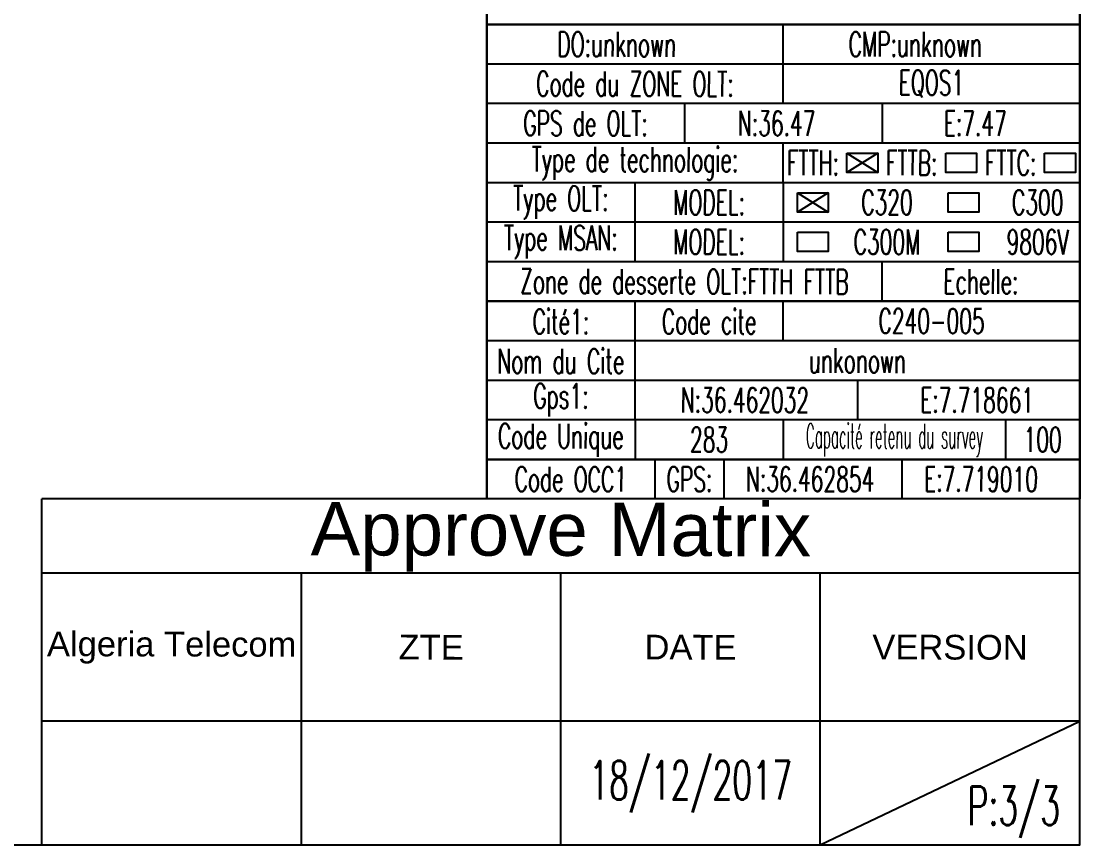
# Model space of a CAD drawing. Header units: millimetres. Extents: x -1989 to 1812, y -2461 to 746.
# Drawn here: x 1184.1 to 1398.3, y -280.2 to -113.5 of the extents above; entities that cross this region are included whole.
import ezdxf
from ezdxf.enums import TextEntityAlignment as Align

# ---------------------------------------------------------------- set-up
doc = ezdxf.new("R2010")
doc.units = ezdxf.units.MM
doc.layers.get('0').update_dxf_attribs({"lineweight": 25, "true_color": 0xffffff})
doc.styles.add('textstyle186', font='romans', dxfattribs={"width": 0.6})
doc.styles.add('textstyle187', font='romans', dxfattribs={"width": 0.6})
doc.styles.add('textstyle188', font='romans', dxfattribs={"width": 0.6})
doc.styles.add('textstyle189', font='romans', dxfattribs={"width": 0.6})
doc.styles.add('textstyle190', font='romans', dxfattribs={"width": 0.6})
doc.styles.add('textstyle191', font='romans', dxfattribs={"width": 0.6})
doc.styles.add('textstyle192', font='romans', dxfattribs={"width": 0.6})
doc.styles.add('textstyle193', font='romans', dxfattribs={"width": 0.6})
doc.styles.add('textstyle194', font='romans', dxfattribs={"width": 0.6})
doc.styles.add('textstyle195', font='romans', dxfattribs={"width": 0.6})
doc.styles.add('textstyle196', font='romans', dxfattribs={"width": 0.6})
doc.styles.add('textstyle197', font='romans', dxfattribs={"width": 0.6})
doc.styles.add('textstyle198', font='romans', dxfattribs={"width": 0.6})
doc.styles.add('textstyle199', font='romans', dxfattribs={"width": 0.6})
doc.styles.add('textstyle200', font='romans', dxfattribs={"width": 0.6})
doc.styles.add('textstyle201', font='romans', dxfattribs={"width": 0.6})
doc.styles.add('textstyle202', font='romans', dxfattribs={"width": 0.6})
doc.styles.add('textstyle203', font='romans', dxfattribs={"width": 0.6})
doc.styles.add('textstyle204', font='romans', dxfattribs={"width": 0.6})
doc.styles.add('textstyle205', font='romans', dxfattribs={"width": 0.6})
doc.styles.add('textstyle206', font='romans', dxfattribs={"width": 0.6})
doc.styles.add('textstyle207', font='romans', dxfattribs={"width": 0.4})
doc.styles.add('textstyle208', font='romans', dxfattribs={"width": 0.6})
doc.styles.add('textstyle209', font='romans', dxfattribs={"width": 0.6})
doc.styles.add('textstyle210', font='romans', dxfattribs={"width": 0.6})
doc.styles.add('textstyle211', font='romans', dxfattribs={"width": 0.6})
doc.styles.add('textstyle212', font='romans', dxfattribs={"width": 0.6})
doc.styles.add('textstyle213', font='romans', dxfattribs={"width": 0.6})
doc.styles.add('textstyle214', font='romans', dxfattribs={"width": 0.6})
doc.styles.add('textstyle215', font='romans', dxfattribs={"width": 0.6})
doc.styles.add('textstyle216', font='romans', dxfattribs={"width": 0.6})
doc.styles.add('textstyle217', font='romans', dxfattribs={"width": 0.6})
doc.styles.add('textstyle218', font='romans', dxfattribs={"width": 0.6})
doc.styles.add('textstyle219', font='romans', dxfattribs={"width": 0.6})
doc.styles.add('textstyle220', font='romans', dxfattribs={"width": 0.6})
doc.styles.add('textstyle221', font='romans', dxfattribs={"width": 0.6})
doc.styles.add('textstyle222', font='romans', dxfattribs={"width": 0.6})
doc.styles.add('textstyle261', font='')
doc.styles.add('textstyle262', font='')
doc.styles.add('textstyle263', font='')
doc.styles.add('textstyle264', font='')
doc.styles.add('textstyle265', font='')
doc.styles.add('textstyle266', font='romans', dxfattribs={"width": 0.6})
doc.styles.add('textstyle267', font='romans', dxfattribs={"width": 0.6})
doc.styles.get('textstyle261').set_extended_font_data('Arial')
doc.styles.get('textstyle262').set_extended_font_data('Arial')
doc.styles.get('textstyle263').set_extended_font_data('Arial')
doc.styles.get('textstyle264').set_extended_font_data('Arial')
doc.styles.get('textstyle265').set_extended_font_data('Arial')

# ---------------------------------------------------------------- blocks, each defined once
blk = doc.blocks.new('big_block')
for p, q in [((1278.281445706373, 313.7769039710524), (1278.281445706373, -210.2230960289476)), ((1338.281445706373, -130.2263610019454), (1338.281445706373, -114.2263610019454)), ((1398.281445706373, -122.2263610019454), (1278.281445706373, -122.2263610019454)), ((1398.281445706373, -130.2263610019454), (1278.281445706373, -130.2263610019454)), ((1318.281445706373, -130.2263610019454), (1318.281445706373, -138.2263610019454)), ((1358.281445706373, -130.2263610019454), (1358.281445706373, -138.2263610019454)), ((1398.281445706373, -138.2263610019454), (1278.281445706373, -138.2263610019454)), ((1338.281445706373, -146.2263610019454), (1338.281445706373, -138.2263610019454)), ((1398.281445706373, -146.2263610019454), (1278.281445706373, -146.2263610019454)), ((1308.281445706373, -146.2263610019454), (1308.281445706373, -162.2263610019454)), ((1338.281445706373, -146.2263610019454), (1338.281445706373, -162.2263610019454)), ((1398.281445706373, -154.2263610019454), (1278.281445706373, -154.2263610019454)), ((1398.281445706373, -162.2263610019454), (1278.281445706373, -162.2263610019454)), ((1358.281445706384, -170.2263610019454), (1358.281445706384, -162.2263610019495)), ((1308.293689355084, -194.2263610019454), (1308.293689355105, -170.2263610019454)), ((1338.293689355105, -178.2263610019454), (1338.293689355105, -170.2263610019454)), ((1398.293689355105, -178.2263610019454), (1278.281445706373, -178.2263610019454)), ((1398.293689355105, -186.2263610019454), (1278.281445706373, -186.2263610019454)), ((1353.293689355175, -186.2263610019454), (1353.293689355175, -194.2263610019413)), ((1398.281445706373, -194.2239122722035), (1278.281445706373, -194.2239122722035)), ((1308.290628442923, -194.2239122722035), (1308.290628442923, -202.2230960289476)), ((1338.287567530734, -194.2239122722035), (1338.287567530734, -202.2230960289476)), ((1383.282976162366, -194.2239122721985), (1383.282976162366, -202.2230960289476)), ((1312.302872091645, -202.2230960289476), (1312.302872091645, -210.2230960289476)), ((1326.293689355084, -202.2230960289476), (1326.293689355084, -210.2230960289476)), ((1362.293689355084, -202.2230960289476), (1362.293689355084, -210.2230960289476)), ((1398.281445706373, -210.2230960289476), (1188.281445706355, -210.2230960289476)), ((1188.281445706366, -280.2230960289494), (1188.281445706355, -210.2230960289494)), ((1398.281445706373, -225.2230960289476), (1188.281445706355, -225.2230960289476)), ((1240.781445706373, -280.2230960289476), (1240.781445706355, -225.2230960289467)), ((1293.281445706373, -280.2230960289476), (1293.281445706355, -225.2230960289467)), ((1345.781445706373, -280.2230960289476), (1345.781445706355, -225.2230960289467)), ((1398.281445706373, -255.2230960289476), (1188.281445706355, -255.2230960289476)), ((1345.781445706373, -280.2230960289476), (1398.281445706373, -255.2230960289476))]:
    blk.add_line(p, q)
at = {"color": 1, "ltscale": 3, "true_color": 0xff0000}
for p, q in [((1351.172929613393, -140.2732586276284), (1357.389961799352, -144.1794633762615)), ((1357.389961799352, -140.2732586276284), (1351.172929613393, -144.1794633762615)), ((1341.180662644143, -148.2732586276284), (1347.397694830103, -152.1794633762547)), ((1347.397694830103, -148.2732586276284), (1341.180662644143, -152.1794633762547))]:
    blk.add_line(p, q, dxfattribs=at)
for points in [[(558.2814457063636, -280.2230960289476), (1398.281445706373, -280.2230960289476), (1398.281445706373, 313.7769039710524), (558.2814457063636, 313.7769039710524)], [(1278.281445706373, -81.22636100194362), (1398.281445706373, -81.22636100194362), (1398.281445706373, -114.2263610019454), (1278.281445706373, -114.2263610019454)], [(1398.281445706373, -170.2263610019454), (1278.281445706384, -170.2263610019454), (1278.281445706384, -114.2263610019454), (1398.281445706373, -114.2263610019454)], [(1351.172929613393, -140.2732586276284), (1357.389961799352, -140.2732586276284), (1357.389961799352, -144.1794633762615), (1351.172929613393, -144.1794633762615)], [(1371.172929613393, -140.2732586276284), (1377.389961799352, -140.2732586276284), (1377.389961799352, -144.1794633762615), (1371.172929613393, -144.1794633762615)], [(1391.172929613393, -140.2732586276275), (1397.389961799352, -140.2732586276275), (1397.389961799352, -144.1794633762606), (1391.172929613393, -144.1794633762606)], [(1341.180662644143, -148.2732586276284), (1347.397694830103, -148.2732586276284), (1347.397694830103, -152.1794633762615), (1341.180662644143, -152.1794633762615)], [(1371.672929290963, -148.2732586276284), (1377.889961476926, -148.2732586276284), (1377.889961476926, -152.1794633762615), (1371.672929290963, -152.1794633762615)], [(1341.180662644143, -156.2732586276284), (1347.397694830103, -156.2732586276284), (1347.397694830103, -160.1794633762615), (1341.180662644143, -160.1794633762615)], [(1371.672929290984, -156.2732586276284), (1377.889961476944, -156.2732586276284), (1377.889961476944, -160.1794633762615), (1371.672929290984, -160.1794633762615)], [(1278.281445706373, -170.2263610019454), (1398.281445706373, -170.2263610019454), (1398.281445706373, -202.2230960289476), (1278.281445706373, -202.2230960289476)], [(1278.281445706373, -202.2230960289476), (1398.281445706373, -202.2230960289476), (1398.281445706373, -210.2230960289476), (1278.281445706373, -210.2230960289476)]]:
    blk.add_lwpolyline(points, close=True)
at = {"ltscale": 0.2}
for s, height, style, width, p in [('DO:unknown', 5, 'textstyle186', 0.6, (1304.604392476355, -118.2263610019469)), ('CMP:unknown', 5, 'textstyle187', 0.6, (1365.028213117665, -118.2263610019515)), ('Code du ZONE OLT:', 5, 'textstyle188', 0.6, (1308.281445706373, -126.2263610019571)), ('GPS de OLT:', 5, 'textstyle189', 0.6, (1298.281445706369, -134.2263610019575)), ('N:36.47', 5, 'textstyle195', 0.6, (1336.941093416285, -134.226361001948)), ('E:7.47', 5, 'textstyle196', 0.6, (1377.149184489452, -134.2263610019431)), ('Type de technologie:', 5, 'textstyle190', 0.6, (1308.281445706373, -142.2263610019422)), ('FTTH:', 5, 'textstyle197', 0.6, (1344.281445706373, -142.2263610019511)), ('FTTB:', 5, 'textstyle198', 0.6, (1364.281445706369, -142.2263610019452)), ('FTTC:', 5, 'textstyle199', 0.6, (1384.281445706373, -142.2263610019532)), ('Type OLT:', 5, 'textstyle191', 0.6, (1293.281445706369, -150.2263610019479)), ('MODEL:', 5, 'textstyle202', 0.6, (1323.281445706373, -150.2263610019418)), ('C320', 5, 'textstyle203', 0.6, (1359.289179059554, -150.2263609104326)), ('C300', 5, 'textstyle204', 0.6, (1389.781445706369, -150.2263609104384)), ('Type MSAN:', 5, 'textstyle192', 0.6, (1293.281445706369, -158.2263610019564)), ('MODEL:', 5, 'textstyle201', 0.6, (1323.281445706373, -158.2263610019569)), ('C300M', 5, 'textstyle205', 0.6, (1359.289179059554, -158.2263609104243)), ('9806V', 5, 'textstyle206', 0.6, (1389.781445706384, -158.2263609104368)), ('Zone de desserte OLT:FTTH FTTB', 5, 'textstyle193', 0.6, (1318.281445706373, -166.2263610019478)), ('Echelle:', 5, 'textstyle200', 0.6, (1378.281445706373, -166.2263610019299)), ('Cité1:', 5, 'textstyle211', 0.6, (1293.293689355105, -174.2263610019539)), ('Code cite', 5, 'textstyle215', 0.6, (1323.293689355102, -174.2263610019616)), ('Nom du Cite', 5, 'textstyle216', 0.6, (1293.293689355105, -182.2263610019599)), ('Gps1:', 5, 'textstyle212', 0.6, (1293.293689355105, -190.2263610019424)), ('N:36.462032', 5, 'textstyle217', 0.6, (1330.538872061545, -190.2263610019416)), ('E:7.718661', 5, 'textstyle218', 0.6, (1377.505744828436, -190.2263610019392)), ('Code Unique', 4.999489847969646, 'textstyle209', 0.6, (1293.292158899025, -198.2235041505681)), ('Capacité retenu du survey', 4.999489847969646, 'textstyle207', 0.4, (1360.785271846551, -198.2235041505804)), ('GPS:', 5, 'textstyle219', 0.6, (1319.298280723375, -206.2230960289499)), ('N:36.462854', 5, 'textstyle220', 0.6, (1343.723586335433, -206.2230960289469)), ('E:7.719010', 5, 'textstyle221', 0.6, (1378.303990038974, -206.2230960289368))]:
    blk.add_text(s, height=height, rotation=359.8839883351178, dxfattribs=dict(at, style=style, width=width)).set_placement(p, align=Align.MIDDLE)
at = {"color": 1, "ltscale": 0.2, "true_color": 0xff0000, "width": 0.6}
for s, height, style, p in [('EQOS1', 5, 'textstyle194', (1368.281445706369, -126.2263610019565)), ('C240-005', 5, 'textstyle214', (1368.293689355105, -174.2263610019476)), ('unkonown', 5, 'textstyle213', (1353.293689355105, -182.226361001939)), ('283', 4.999489847969646, 'textstyle210', (1323.289097986836, -198.2235041505852)), ('100', 4.999489847969646, 'textstyle208', (1390.782210934366, -198.2235041505702)), ('Code OCC1', 4.999489847969646, 'textstyle222', (1295.304402547732, -206.2235041505685))]:
    blk.add_text(s, height=height, rotation=359.8839883351178, dxfattribs=dict(at, style=style)).set_placement(p, align=Align.MIDDLE)
for s, height, style, p in [('Approve Matrix', 10.78088808334702, 'textstyle262', (1293.281445706354, -217.6874976775783)), ('Algeria Telecom', 5, 'textstyle265', (1214.531445706351, -240.2230960289479)), ('ZTE', 5, 'textstyle264', (1267.031445706373, -240.2230960289593)), ('DATE', 5, 'textstyle263', (1319.531445706354, -240.2230960289535)), ('VERSION', 5, 'textstyle261', (1372.031445706355, -240.2230960289479))]:
    blk.add_text(s, height=height, rotation=359.8839883351178, dxfattribs=dict(style=style)).set_placement(p, align=Align.MIDDLE)
at = {"style": 'textstyle266', "width": 0.6}
blk.add_text('18/12/2017', height=7.823878143344788, dxfattribs=at).set_placement((1319.531445706373, -267.7230960289607), align=Align.MIDDLE)
at = {"style": 'textstyle267', "width": 0.6}
blk.add_text('P:3/3', height=7.823878143344788, dxfattribs=at).set_placement((1394.281445706373, -276.2230960289419), align=Align.RIGHT)

msp = doc.modelspace()

# ---------------------------------------------------------------- block references
msp.add_blockref('big_block', (0, 0))

doc.saveas('drawing.dxf')
